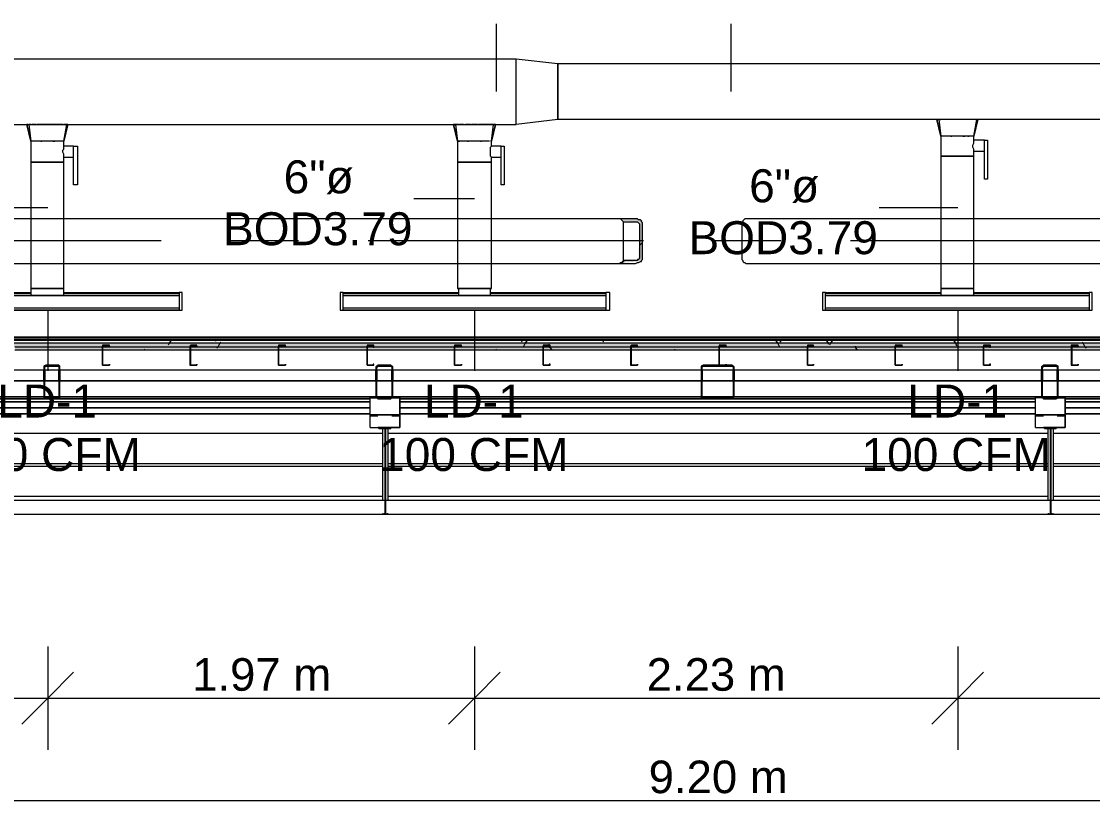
# Model space of a CAD drawing. Header units: metres. Extents: x -2 to 237, y -8 to 52.
# Drawn here: x 15.941 to 20.88, y 7.431 to 11.025 of the extents above; entities that cross this region are included whole.
import ezdxf

# ---------------------------------------------------------------- set-up
doc = ezdxf.new("R2010")
doc.units = ezdxf.units.M
doc.layers.add('HVAC - Ductos', color=5, linetype='Continuous', lineweight=0)
doc.layers.add('PDF2_Text', color=7, linetype='Continuous', lineweight=0)
doc.layers.add('PDF2_Geometry', color=7, linetype='Continuous', lineweight=0, true_color=0xaaaaaa)
doc.layers.add('PDF2_Solid Fills', color=7, linetype='Continuous', lineweight=0, true_color=0xffffff)
doc.styles.add('PDF Helvetica', font='')
doc.styles.get('PDF Helvetica').set_extended_font_data('Helvetica')

msp = doc.modelspace()

# ---------------------------------------------------------------- hatches: boundary and pattern name
at = {"layer": 'PDF2_Solid Fills', "lineweight": 0, "transparency": 33554559}
for points in [[(18.7089, 9.908), (18.718, 9.9126), (18.7822, 9.9172), (18.796, 9.9217), (18.8006, 9.9263), (18.8052, 10.1052), (18.8006, 10.1097), (18.7868, 10.1143), (18.7089, 10.1143), (18.7134, 10.1097), (18.718, 10.1052), (18.7868, 10.1006), (18.7914, 10.096), (18.7868, 9.9309), (18.7822, 9.9263), (18.7134, 9.9217), (18.7089, 9.9172)], [(4.4593, 9.5227), (56.4401, 9.5227), (56.4401, 9.541), (4.4593, 9.541)]]:
    msp.add_hatch(color=256, dxfattribs=at).paths.add_polyline_path(points)
h = msp.add_hatch(color=256, dxfattribs=at)
h.paths.add_polyline_path([(6.1562, 9.509), (6.1562, 9.5227), (4.4593, 9.5227), (4.4593, 9.509)])
h.paths.add_polyline_path([(55.7246, 9.5227), (55.7246, 9.509), (56.4538, 9.509), (56.4538, 9.5227)])
h.paths.add_polyline_path([(53.6929, 9.5227), (53.6929, 9.509), (55.72, 9.509), (55.72, 9.5227)])
h.paths.add_polyline_path([(50.8494, 9.5227), (50.8494, 9.509), (53.6883, 9.509), (53.6883, 9.5227)])
h.paths.add_polyline_path([(48.8177, 9.5227), (48.8177, 9.509), (50.8448, 9.509), (50.8448, 9.5227)])
h.paths.add_polyline_path([(45.9742, 9.5227), (45.9742, 9.509), (48.8131, 9.509), (48.8131, 9.5227)])
h.paths.add_polyline_path([(43.9425, 9.5227), (43.9425, 9.509), (45.9696, 9.509), (45.9696, 9.5227)])
h.paths.add_polyline_path([(43.1307, 9.5227), (43.1307, 9.509), (43.9379, 9.509), (43.9379, 9.5227)])
h.paths.add_polyline_path([(41.099, 9.5227), (41.099, 9.509), (43.1261, 9.509), (43.1261, 9.5227)])
h.paths.add_polyline_path([(39.0673, 9.5227), (39.0673, 9.509), (41.0944, 9.509), (41.0944, 9.5227)])
h.paths.add_polyline_path([(38.2555, 9.5227), (38.2555, 9.509), (39.0627, 9.509), (39.0627, 9.5227)])
h.paths.add_polyline_path([(36.2238, 9.5227), (36.2238, 9.509), (38.2509, 9.509), (38.2509, 9.5227)])
h.paths.add_polyline_path([(34.1921, 9.5227), (34.1921, 9.509), (36.2192, 9.509), (36.2192, 9.5227)])
h.paths.add_polyline_path([(33.3803, 9.5227), (33.3803, 9.509), (34.1875, 9.509), (34.1875, 9.5227)])
h.paths.add_polyline_path([(31.3486, 9.5227), (31.3486, 9.509), (33.3757, 9.509), (33.3757, 9.5227)])
h.paths.add_polyline_path([(28.5051, 9.5227), (28.5051, 9.509), (31.344, 9.509), (31.344, 9.5227)])
h.paths.add_polyline_path([(26.4734, 9.5227), (26.4734, 9.509), (28.5005, 9.509), (28.5005, 9.5227)])
h.paths.add_polyline_path([(23.6299, 9.5227), (23.6299, 9.509), (26.4688, 9.509), (26.4688, 9.5227)])
h.paths.add_polyline_path([(21.5982, 9.5227), (21.5982, 9.509), (23.6253, 9.509), (23.6253, 9.5227)])
h.paths.add_polyline_path([(20.7864, 9.5227), (20.7864, 9.509), (21.5936, 9.509), (21.5936, 9.5227)])
h.paths.add_polyline_path([(18.7547, 9.5227), (18.7547, 9.509), (20.7818, 9.509), (20.7818, 9.5227)])
h.paths.add_polyline_path([(16.7229, 9.5227), (16.7229, 9.509), (18.7501, 9.509), (18.7501, 9.5227)])
h.paths.add_polyline_path([(15.9112, 9.5227), (15.9112, 9.509), (16.7184, 9.509), (16.7184, 9.5227)])
h.paths.add_polyline_path([(13.8795, 9.5227), (13.8795, 9.509), (15.9066, 9.509), (15.9066, 9.5227)])
h.paths.add_polyline_path([(11.8478, 9.5227), (11.8478, 9.509), (13.8749, 9.509), (13.8749, 9.5227)])
h.paths.add_polyline_path([(11.036, 9.5227), (11.036, 9.509), (11.8432, 9.509), (11.8432, 9.5227)])
h.paths.add_polyline_path([(9.0043, 9.5227), (9.0043, 9.509), (11.0314, 9.509), (11.0314, 9.5227)])
h.paths.add_polyline_path([(6.1608, 9.5227), (6.1608, 9.509), (8.9997, 9.509), (8.9997, 9.5227)])
h = msp.add_hatch(color=256, dxfattribs=at)
h.paths.add_polyline_path([(16.0442, 9.2888), (16.0534, 9.2934), (16.0488, 9.2934), (16.0488, 9.4355), (16.113, 9.4355), (16.113, 9.2888), (16.1176, 9.4401), (16.0442, 9.4401)])
h.paths.add_polyline_path([(16.113, 9.2842), (16.113, 9.2888), (16.0534, 9.2888)])
h = msp.add_hatch(color=256, dxfattribs=at)
h.paths.add_polyline_path([(17.6494, 9.4355), (17.6494, 9.2934), (17.654, 9.4355)])
h.paths.add_polyline_path([(17.5852, 9.4355), (17.6448, 9.4401), (17.5806, 9.4401), (17.576, 9.4355), (17.576, 9.2934), (17.5806, 9.431)])
h.paths.add_polyline_path([(17.6448, 9.2842), (17.6448, 9.2888), (17.5852, 9.2888)])
h.paths.add_polyline_path([(17.5852, 9.2888), (17.5852, 9.2934), (17.5806, 9.2934)])
h = msp.add_hatch(color=256, dxfattribs=at)
h.paths.add_polyline_path([(19.0803, 9.4355), (19.2179, 9.4401), (19.0758, 9.4401), (19.0758, 9.2888), (19.0849, 9.2934), (19.0803, 9.2934)])
h.paths.add_polyline_path([(19.2179, 9.2842), (19.2179, 9.2888), (19.0849, 9.2888)])
h.paths.add_polyline_path([(19.2271, 9.4355), (19.2225, 9.4355), (19.2225, 9.2934)])
h = msp.add_hatch(color=256, dxfattribs=at)
h.paths.add_polyline_path([(20.6534, 9.4355), (20.713, 9.4401), (20.6488, 9.4401), (20.6442, 9.4355), (20.6442, 9.2934), (20.6488, 9.431)])
h.paths.add_polyline_path([(20.7176, 9.2888), (20.7222, 9.4394), (20.7222, 9.4401), (20.7176, 9.4401)])
h.paths.add_polyline_path([(20.713, 9.2842), (20.713, 9.2888), (20.6534, 9.2888)])
h.paths.add_polyline_path([(20.6534, 9.2888), (20.6534, 9.2934), (20.6488, 9.2934)])

# ---------------------------------------------------------------- linework, layer by layer
at = {"layer": 'HVAC - Ductos', "lineweight": 0}
for points in [[(18.131, 10.7014), (18.131, 11.0133)], [(19.2133, 10.7014), (19.2133, 11.0133)], [(15.5168, 10.55), (15.5168, 10.8528), (18.2227, 10.8528)], [(18.2227, 10.55), (18.2227, 10.8528)], [(20.1673, 10.573), (20.1627, 10.573)], [(20.1627, 10.573), (20.1811, 10.495), (20.1627, 10.573)], [(20.1765, 10.573), (20.1811, 10.573), (20.1719, 10.573), (20.1811, 10.495)], [(20.3507, 10.573), (20.3324, 10.495), (20.3278, 10.495), (20.3232, 10.495), (20.3094, 10.495), (20.2956, 10.495), (20.2773, 10.495), (20.259, 10.495), (20.2361, 10.495), (20.2177, 10.495), (20.2039, 10.495), (20.1902, 10.495), (20.1856, 10.495), (20.1811, 10.495), (20.1811, 10.4033), (20.1811, 9.7933), (20.1856, 9.7933), (20.1948, 9.7933), (20.2039, 9.7933), (20.2223, 9.7933), (20.2361, 9.7933), (20.259, 9.7933), (20.2773, 9.7933), (20.2956, 9.7933), (20.3094, 9.7933), (20.3232, 9.7933), (20.3278, 9.7933), (20.3324, 9.7933), (20.3324, 10.4033), (20.3232, 10.4033), (20.3094, 10.4033), (20.2956, 10.4033), (20.2773, 10.4033), (20.259, 10.4033), (20.2361, 10.4033), (20.2177, 10.4033), (20.2039, 10.4033), (20.1902, 10.4033), (20.1856, 10.4033), (20.1811, 10.4033), (20.1856, 10.4033), (20.1902, 10.4033), (20.2039, 10.4033), (20.2177, 10.4033), (20.2361, 10.4033), (20.259, 10.4033), (20.2773, 10.4033), (20.2956, 10.4033), (20.3094, 10.4033), (20.3232, 10.4033), (20.3324, 10.4033), (20.3324, 10.4262), (20.3828, 10.4262), (20.3828, 10.4308), (20.3828, 10.4354), (20.3828, 10.4445), (20.3828, 10.4491), (20.3828, 10.4583), (20.3828, 10.4629), (20.3828, 10.4675), (20.3828, 10.4721), (20.3828, 10.4767), (20.3324, 10.4767), (20.3324, 10.495), (20.3462, 10.573)], [(20.3186, 10.573), (20.3048, 10.573), (20.3002, 10.573), (20.2911, 10.573), (20.2773, 10.573), (20.2728, 10.573), (20.2682, 10.573), (20.2452, 10.573), (20.2407, 10.573), (20.2361, 10.573), (20.2223, 10.573), (20.2131, 10.573), (20.2085, 10.573), (20.2039, 10.573), (20.1856, 10.573)], [(20.3278, 10.573), (20.3094, 10.573), (20.3048, 10.573)], [(20.3324, 10.495), (20.3507, 10.573), (20.3462, 10.573), (20.3416, 10.573), (20.3324, 10.573)], [(15.5168, 10.55), (18.2227, 10.55)], [(15.9708, 10.55), (15.9662, 10.55)], [(15.9662, 10.55), (15.9846, 10.4721), (15.9662, 10.55)], [(15.9846, 10.55), (15.9754, 10.55), (15.9846, 10.4721)], [(16.1543, 10.55), (16.1359, 10.4721), (16.1313, 10.4721), (16.1267, 10.4721), (16.113, 10.4721), (16.0993, 10.4721), (16.0809, 10.4721), (16.0626, 10.4721), (16.0396, 10.4721), (16.0213, 10.4721), (16.0075, 10.4721), (15.9938, 10.4721), (15.9892, 10.4721), (15.9846, 10.4721), (15.9846, 10.3757), (15.9846, 9.7933), (15.9892, 9.7933), (15.9938, 9.7933), (16.0075, 9.7933), (16.0213, 9.7933), (16.0396, 9.7933), (16.0626, 9.7933), (16.0809, 9.7933), (16.0993, 9.7933), (16.113, 9.7933), (16.1267, 9.7933), (16.1313, 9.7933), (16.1359, 9.7933), (16.1359, 10.3757), (16.1267, 10.3757), (16.113, 10.3757), (16.0993, 10.3757), (16.0809, 10.3757), (16.0626, 10.3757), (16.0396, 10.3757), (16.0213, 10.3757), (16.0075, 10.3757), (15.9938, 10.3757), (15.9892, 10.3757), (15.9846, 10.3757), (15.9892, 10.3757), (15.9938, 10.3757), (16.0075, 10.3757), (16.0213, 10.3757), (16.0396, 10.3757), (16.0626, 10.3757), (16.0809, 10.3757), (16.0993, 10.3757), (16.113, 10.3757), (16.1267, 10.3757), (16.1359, 10.3757), (16.1359, 10.3987), (16.1818, 10.3987), (16.1818, 10.4033), (16.1818, 10.4079), (16.1818, 10.4125), (16.1818, 10.4171), (16.1818, 10.4262), (16.1818, 10.4308), (16.1818, 10.4354), (16.1818, 10.4445), (16.1818, 10.4491), (16.1359, 10.4491), (16.1359, 10.4721), (16.1497, 10.55)], [(16.0075, 10.55), (15.9892, 10.55)], [(16.1313, 10.55), (16.113, 10.55), (16.1084, 10.55), (16.1039, 10.55), (16.0947, 10.55), (16.0809, 10.55), (16.0763, 10.55), (16.0717, 10.55), (16.0488, 10.55), (16.0442, 10.55), (16.0396, 10.55), (16.0259, 10.55), (16.0167, 10.55), (16.0121, 10.55)], [(16.1359, 10.4721), (16.1543, 10.55), (16.1497, 10.55), (16.1451, 10.55), (16.1359, 10.55)], [(17.9567, 10.55), (17.9475, 10.55), (17.9429, 10.55), (17.9383, 10.55), (17.9337, 10.55), (17.9383, 10.55)], [(17.9337, 10.55), (17.9521, 10.4721), (17.9337, 10.55)], [(17.9429, 10.55), (17.9521, 10.4721)], [(17.9475, 10.55), (17.9521, 10.55)], [(17.9796, 10.55), (17.9751, 10.55), (17.9613, 10.55)], [(17.9842, 10.55), (17.9888, 10.55), (18.0117, 10.55), (17.9979, 10.55), (17.9888, 10.55)], [(18.0438, 10.55), (18.0209, 10.55), (18.0163, 10.55)], [(18.1218, 10.55), (18.1264, 10.55), (18.108, 10.4721), (18.1264, 10.55), (18.1218, 10.55), (18.1126, 10.55), (18.1034, 10.55), (18.0851, 10.55), (18.0759, 10.55), (18.0622, 10.55), (18.053, 10.55), (18.0484, 10.55)], [(18.108, 10.4721), (18.1172, 10.55)], [(18.0988, 10.4721), (18.0942, 10.4721), (18.0851, 10.4721), (18.0668, 10.4721), (18.0484, 10.4721), (18.0301, 10.4721), (18.0117, 10.4721), (17.9934, 10.4721), (17.9751, 10.4721), (17.9659, 10.4721), (17.9613, 10.4721), (17.9567, 10.4721), (17.9521, 10.4721), (17.9521, 10.3757), (17.9567, 10.3757), (17.9659, 10.3757), (17.9751, 10.3757), (17.9934, 10.3757), (18.0117, 10.3757), (18.0301, 10.3757), (18.0484, 10.3757), (18.0668, 10.3757), (18.0851, 10.3757), (18.0942, 10.3757), (18.1034, 10.3757), (18.108, 10.3757), (18.1034, 10.3757), (18.0942, 10.3757), (18.0851, 10.3757), (18.0668, 10.3757), (18.0484, 10.3757), (18.0301, 10.3757), (18.0117, 10.3757), (17.9934, 10.3757), (17.9751, 10.3757), (17.9659, 10.3757), (17.9567, 10.3757), (17.9521, 10.3757), (17.9521, 9.7933), (17.9567, 9.7933), (17.9659, 9.7933), (17.9751, 9.7933), (17.9934, 9.7933), (18.0117, 9.7933), (18.0301, 9.7933), (18.0484, 9.7933), (18.0668, 9.7933), (18.0851, 9.7933), (18.0942, 9.7933), (18.1034, 9.7933), (18.108, 9.7933), (18.108, 10.3757), (18.108, 10.3987), (18.1539, 10.3987), (18.1539, 10.4033), (18.1539, 10.4079), (18.1539, 10.4125), (18.1539, 10.4171), (18.1539, 10.4262), (18.1539, 10.4308), (18.1539, 10.4354), (18.1539, 10.4445), (18.1539, 10.4491), (18.108, 10.4491), (18.108, 10.4721), (18.1034, 10.4721)], [(20.3324, 10.4262), (20.3324, 10.4308), (20.3324, 10.4354), (20.3278, 10.4445), (20.3278, 10.4537), (20.3324, 10.4629), (20.3324, 10.4675), (20.3324, 10.4721), (20.3324, 10.4767)], [(16.1359, 10.3987), (16.1359, 10.4033), (16.1359, 10.4125), (16.1313, 10.4217), (16.1313, 10.4308), (16.1359, 10.4354), (16.1359, 10.4445), (16.1359, 10.4491)], [(18.108, 10.3987), (18.1034, 10.4033), (18.1034, 10.4125), (18.1034, 10.4217), (18.1034, 10.4308), (18.1034, 10.4354), (18.1034, 10.4445), (18.108, 10.4491)], [(18.0301, 10.2061), (17.7503, 10.2061)], [(16.0626, 10.1648), (15.8195, 10.1648)], [(20.259, 10.1648), (19.8967, 10.1648)], [(18.1034, 9.7933), (18.108, 9.7933)], [(15.4525, 9.7429), (15.4525, 9.752), (15.4525, 9.7704), (15.4525, 9.775), (15.9846, 9.775)], [(15.9846, 9.7704), (15.4525, 9.7704)], [(16.1359, 9.775), (16.6679, 9.775), (16.6679, 9.7704), (16.6679, 9.752), (16.6679, 9.7429)], [(16.6679, 9.7704), (16.1359, 9.7704)], [(16.6679, 9.7566), (16.6679, 9.752), (16.6679, 9.7475)], [(17.4247, 9.7429), (17.4247, 9.752), (17.4247, 9.7704), (17.4247, 9.775), (17.9567, 9.775)], [(17.9567, 9.7704), (17.4247, 9.7704)], [(17.4247, 9.7475), (17.4247, 9.752), (17.4247, 9.7566)], [(18.1034, 9.775), (18.6355, 9.775), (18.6355, 9.7704), (18.6355, 9.752), (18.6355, 9.7429)], [(18.6355, 9.7704), (18.1034, 9.7704)], [(18.6355, 9.7566), (18.6355, 9.752), (18.6355, 9.7475)], [(19.649, 9.7429), (19.649, 9.752), (19.649, 9.7704), (19.649, 9.775), (20.1811, 9.775)], [(20.1811, 9.7704), (19.649, 9.7704)], [(19.649, 9.7475), (19.649, 9.752), (19.649, 9.7566)], [(20.3324, 9.775), (20.8644, 9.775), (20.8644, 9.7704), (20.8644, 9.752), (20.8644, 9.7429)], [(20.8644, 9.7704), (20.3324, 9.7704)], [(20.8644, 9.7566), (20.8644, 9.752), (20.8644, 9.7475)], [(16.6679, 9.7199), (16.6679, 9.7107), (16.6679, 9.6924), (15.4525, 9.6924), (16.6679, 9.6924)], [(16.0626, 9.6924), (16.0626, 9.4127)], [(16.6679, 9.7153), (16.6679, 9.7107), (16.6679, 9.7062)], [(18.6355, 9.7199), (18.6355, 9.7107), (18.6355, 9.6924), (17.4247, 9.6924), (18.6355, 9.6924)], [(17.4247, 9.6924), (17.4247, 9.7107), (17.4247, 9.7199)], [(17.4247, 9.7062), (17.4247, 9.7107), (17.4247, 9.7153)], [(18.0301, 9.6924), (18.0301, 9.4127)], [(18.6355, 9.7153), (18.6355, 9.7107), (18.6355, 9.7062)], [(20.8644, 9.7199), (20.8644, 9.7107), (20.8644, 9.6924), (19.649, 9.6924), (20.8644, 9.6924)], [(19.649, 9.6924), (19.649, 9.7107), (19.649, 9.7199)], [(19.649, 9.7062), (19.649, 9.7107), (19.649, 9.7153)], [(20.259, 9.6924), (20.259, 9.4127)], [(20.8644, 9.7153), (20.8644, 9.7107), (20.8644, 9.7062)]]:
    msp.add_lwpolyline(points, dxfattribs=at)
for points in [[(18.2227, 10.55), (18.2227, 10.8528), (18.4153, 10.8298), (18.4153, 10.573)], [(18.4153, 10.8298), (21.4009, 10.8298), (21.4009, 10.573), (18.4153, 10.573)], [(16.0305, 10.4721), (16.035, 10.4721)], [(16.0855, 10.4721), (16.0901, 10.4721), (16.0947, 10.4721), (16.0901, 10.4721)], [(17.9567, 10.4721), (17.9613, 10.4721)], [(17.9979, 10.4721), (18.0025, 10.4721)], [(18.0576, 10.4721), (18.0622, 10.4721)], [(20.2269, 10.495), (20.2315, 10.495)], [(20.2819, 10.495), (20.2865, 10.495), (20.2911, 10.495), (20.2865, 10.495)], [(20.3048, 10.495), (20.3094, 10.495)], [(20.3966, 10.2978), (20.3828, 10.2978), (20.3828, 10.4767), (20.3966, 10.4767)], [(16.2001, 10.2703), (16.1818, 10.2703), (16.1818, 10.4491), (16.2001, 10.4491)], [(18.1676, 10.2703), (18.1539, 10.2703), (18.1539, 10.4491), (18.1676, 10.4491)], [(15.9846, 9.7612), (15.9892, 9.7612), (15.9938, 9.7612), (16.0075, 9.7612), (16.0213, 9.7612), (16.0396, 9.7612), (16.0626, 9.7612), (16.0809, 9.7612), (16.0993, 9.7612), (16.113, 9.7612), (16.1267, 9.7612), (16.1313, 9.7612), (16.1359, 9.7612), (16.1359, 9.7933), (16.1267, 9.7933), (16.113, 9.7933), (16.0993, 9.7933), (16.0809, 9.7933), (16.0626, 9.7933), (16.0396, 9.7933), (16.0213, 9.7933), (16.0075, 9.7933), (15.9938, 9.7933), (15.9892, 9.7933), (15.9846, 9.7933)], [(17.9567, 9.7612), (17.9659, 9.7612), (17.9796, 9.7612), (17.9934, 9.7612), (18.0117, 9.7612), (18.0301, 9.7612), (18.0484, 9.7612), (18.0668, 9.7612), (18.0851, 9.7612), (18.0942, 9.7612), (18.1034, 9.7612), (18.1034, 9.7933), (18.0942, 9.7933), (18.0851, 9.7933), (18.0668, 9.7933), (18.0484, 9.7933), (18.0301, 9.7933), (18.0117, 9.7933), (17.9934, 9.7933), (17.9796, 9.7933), (17.9659, 9.7933), (17.9567, 9.7933)], [(20.1811, 9.7612), (20.1856, 9.7612), (20.1948, 9.7612), (20.2039, 9.7612), (20.2223, 9.7612), (20.2361, 9.7612), (20.259, 9.7612), (20.2773, 9.7612), (20.2956, 9.7612), (20.3094, 9.7612), (20.3232, 9.7612), (20.3278, 9.7612), (20.3324, 9.7612), (20.3324, 9.7933), (20.3232, 9.7933), (20.3094, 9.7933), (20.2956, 9.7933), (20.2773, 9.7933), (20.259, 9.7933), (20.2361, 9.7933), (20.2177, 9.7933), (20.2039, 9.7933), (20.1902, 9.7933), (20.1856, 9.7933), (20.1811, 9.7933)], [(15.4525, 9.7612), (16.6679, 9.7612), (15.4525, 9.7612), (16.6679, 9.7612), (16.6679, 9.7016), (15.4525, 9.7016)], [(16.6817, 9.6924), (16.6817, 9.775), (16.6679, 9.775), (16.6679, 9.6924)], [(17.4109, 9.6924), (17.4247, 9.6924), (17.4247, 9.775), (17.4109, 9.775)], [(17.4247, 9.7612), (18.6355, 9.7612), (17.4247, 9.7612), (18.6355, 9.7612), (18.6355, 9.7016), (17.4247, 9.7016)], [(18.6538, 9.6924), (18.6538, 9.775), (18.6355, 9.775), (18.6355, 9.6924)], [(19.6353, 9.6924), (19.649, 9.6924), (19.649, 9.775), (19.6353, 9.775)], [(19.649, 9.7612), (20.8644, 9.7612), (19.649, 9.7612), (20.8644, 9.7612), (20.8644, 9.7016), (19.649, 9.7016)], [(20.8781, 9.6924), (20.8781, 9.775), (20.8644, 9.775), (20.8644, 9.6924)]]:
    msp.add_lwpolyline(points, close=True, dxfattribs=at)
at = {"layer": 'HVAC - Ductos', "color": 252, "lineweight": 0, "true_color": 0x939598}
for points in [[(16.0626, 8.1423), (16.0626, 7.9037), (16.0626, 7.6653)], [(18.0301, 8.1423), (18.0301, 7.9037), (18.0301, 7.6653)], [(20.259, 8.1423), (20.259, 7.9037), (20.259, 7.6653)], [(16.1818, 8.023), (16.0626, 7.9037), (15.9433, 7.7845)], [(18.1493, 8.023), (18.0301, 7.9037), (17.9108, 7.7845)], [(20.3782, 8.023), (20.259, 7.9037), (20.1397, 7.7845)], [(5.1014, 7.9037), (6.6928, 7.9037), (8.9309, 7.9037), (11.0635, 7.9037), (13.3337, 7.9037), (16.0626, 7.9037), (18.0301, 7.9037), (20.259, 7.9037), (22.4558, 7.9037), (23.7537, 7.9037), (24.8545, 7.9037), (27.1017, 7.9037), (29.4865, 7.9037), (31.665, 7.9037), (32.9583, 7.9037), (34.2701, 7.9037), (36.577, 7.9037)], [(5.1014, 7.4314), (14.5491, 7.4314), (23.7537, 7.4314), (32.9583, 7.4314), (42.163, 7.4314), (51.3722, 7.4314), (56.2108, 7.4314)]]:
    msp.add_lwpolyline(points, dxfattribs=at)
at = {"layer": 'PDF2_Geometry', "lineweight": 0}
for points in [[(56.408, 23.3686), (56.408, 21.8782), (55.3485, 21.8782), (55.3485, 21.8644), (56.408, 21.8644), (56.408, 9.5548), (4.4593, 9.5548)], [(56.408, 21.8644), (56.4538, 21.8644), (56.4401, 21.8644), (56.4217, 21.8644), (56.4217, 9.5548), (56.4217, 9.541), (4.4593, 9.541)], [(4.4593, 9.4172), (56.5456, 9.4172), (56.5456, 9.4401), (56.5456, 9.5089), (56.5456, 9.5548), (56.5456, 9.8483), (56.5456, 10.252), (56.5456, 10.6601), (56.5456, 11.0637)], [(23.4327, 10.4767), (23.4327, 10.4583), (24.0702, 10.4583), (24.0702, 10.4767), (23.4327, 10.4767), (23.4327, 10.1143), (23.4327, 10.4767), (23.4327, 10.1143), (19.7728, 10.1143)], [(14.6912, 9.908), (18.6997, 9.908), (18.7043, 9.9126), (18.7089, 9.9126), (18.7134, 9.9172), (18.718, 9.9217), (18.718, 9.9263), (18.718, 9.9355), (18.718, 10.0914), (18.718, 10.096), (18.718, 10.1006), (18.7134, 10.1052), (18.7089, 10.1097), (18.7043, 10.1143), (18.6997, 10.1143), (14.6912, 10.1143)], [(18.5621, 10.1143), (14.8747, 10.1143)], [(18.5621, 9.908), (18.773, 9.908), (18.7822, 9.9126), (18.7868, 9.9126), (18.796, 9.9172), (18.8006, 9.9172), (18.8006, 9.9217), (18.8052, 9.9263), (18.8052, 9.9355), (18.8052, 10.0914), (18.8052, 10.096), (18.8006, 10.1006), (18.8006, 10.1052), (18.796, 10.1097), (18.7868, 10.1097), (18.7822, 10.1143), (18.773, 10.1143), (18.5621, 10.1143)], [(18.718, 10.1006), (18.773, 10.1006), (18.7776, 10.1006), (18.7822, 10.1006), (18.7868, 10.096), (18.7914, 10.0914), (18.7914, 9.9355), (18.7914, 9.9309), (18.7868, 9.9263), (18.7822, 9.9263), (18.7822, 9.9217), (18.7776, 9.9217), (18.773, 9.9217), (18.718, 9.9217)], [(23.529, 10.1143), (19.2821, 10.1143), (19.2775, 10.1143), (19.2729, 10.1097), (19.2683, 10.1052), (19.2683, 10.1006), (19.2638, 10.096), (19.2638, 10.0914), (19.2638, 9.9355), (19.2638, 9.9263), (19.2683, 9.9217), (19.2683, 9.9172), (19.2729, 9.9126), (19.2775, 9.9126), (19.2821, 9.908), (23.529, 9.908)], [(19.7728, 10.1143), (19.5573, 10.1143)], [(16.5854, 10.0134), (15.315, 10.0134)], [(17.2183, 10.0134), (16.9018, 10.0134)], [(18.8098, 10.0134), (17.5394, 10.0134)], [(18.7914, 9.9905), (18.8052, 10.0043)], [(19.4426, 10.0134), (19.1262, 10.0134)], [(21.0341, 10.0134), (19.7637, 10.0134)], [(14.8747, 9.908), (18.5621, 9.908)], [(18.7089, 9.908), (18.7226, 9.9217)], [(19.5573, 9.908), (19.7728, 9.908)], [(19.7728, 9.908), (23.4327, 9.908)], [(14.65, 9.5548), (23.6529, 9.5548)], [(14.65, 9.5548), (23.6529, 9.5548)], [(14.65, 9.5548), (23.6529, 9.5548)], [(16.7184, 9.5227), (16.3148, 9.5227), (15.9112, 9.5227)], [(18.7501, 9.5089), (18.3465, 9.5089), (17.9383, 9.5089), (17.5348, 9.5089), (17.1266, 9.5089), (16.7229, 9.5089), (16.3148, 9.5089), (15.9112, 9.5089)], [(18.7501, 9.5227), (18.3465, 9.5227), (17.9383, 9.5227), (17.5348, 9.5227), (17.1266, 9.5227), (16.7229, 9.5227)], [(20.7818, 9.5227), (20.3782, 9.5227), (19.97, 9.5227), (19.5665, 9.5227), (19.1583, 9.5227), (18.7547, 9.5227)], [(20.7818, 9.5089), (20.3782, 9.5089), (19.97, 9.5089), (19.5665, 9.5089), (19.1583, 9.5089), (18.7547, 9.5089)], [(21.5936, 9.5227), (21.19, 9.5227), (20.7864, 9.5227)], [(23.6253, 9.5089), (23.2217, 9.5089), (22.8136, 9.5089), (22.4099, 9.5089), (22.0018, 9.5089), (21.5982, 9.5089), (21.19, 9.5089), (20.7864, 9.5089)], [(19.1583, 9.4401), (19.0849, 9.4401), (19.0758, 9.4355), (19.0758, 9.431), (19.0758, 9.2934), (19.0758, 9.2888), (19.0849, 9.2842), (19.2179, 9.2842), (19.2225, 9.2888), (19.2271, 9.2934), (19.2271, 9.431), (19.2225, 9.4355), (19.2179, 9.4401), (19.1904, 9.4401)], [(16.0442, 9.3668), (16.0442, 9.4172)], [(16.0488, 9.4172), (16.0488, 9.3668)], [(16.113, 9.3668), (16.113, 9.4172)], [(16.1176, 9.4172), (16.1176, 9.3668)], [(17.576, 9.3668), (17.576, 9.4172)], [(17.5806, 9.4172), (17.5806, 9.3668)], [(17.6494, 9.3668), (17.6494, 9.4172)], [(17.654, 9.4172), (17.654, 9.3668)], [(19.0758, 9.4172), (19.0758, 9.3668)], [(19.0803, 9.4172), (19.0803, 9.3668)], [(19.2225, 9.4127), (19.2271, 9.4172), (19.2271, 9.3668)], [(19.2225, 9.3668), (19.2225, 9.4172)], [(20.6442, 9.3668), (20.6442, 9.4172)], [(20.6488, 9.4172), (20.6488, 9.3668)], [(20.7176, 9.3668), (20.7176, 9.4172)], [(20.7176, 9.4035), (20.7222, 9.4035)], [(20.7222, 9.4172), (20.7222, 9.3668)], [(17.6494, 9.353), (17.654, 9.3576)], [(16.0763, 9.2842), (16.0763, 9.2888)], [(16.113, 9.3255), (16.1176, 9.3301)], [(17.5852, 9.2888), (17.5485, 9.2888), (17.5852, 9.2888), (17.5898, 9.2888)], [(17.5485, 9.1513), (17.5485, 9.1558), (17.5485, 9.2017), (17.5485, 9.2063), (17.5485, 9.2109), (17.5485, 9.2155), (17.5485, 9.2842), (17.5485, 9.2888)], [(17.5485, 9.1513), (17.5485, 9.1558), (17.5485, 9.2017), (17.5485, 9.2063), (17.5485, 9.2109), (17.5485, 9.2155), (17.5485, 9.2842), (17.5485, 9.2888)], [(19.0941, 9.2842), (19.0986, 9.2888)], [(19.2133, 9.2842), (19.2179, 9.2888)], [(19.2225, 9.2934), (19.2271, 9.298)], [(20.6534, 9.2888), (20.6167, 9.2888)], [(20.6167, 9.1513), (20.6167, 9.1558), (20.6167, 9.2017), (20.6167, 9.2063), (20.6167, 9.2109), (20.6167, 9.2155), (20.6167, 9.2842), (20.6167, 9.2888)], [(20.6534, 9.2888), (20.6167, 9.2888)], [(20.6167, 9.1513), (20.6167, 9.1558), (20.6167, 9.2017), (20.6167, 9.2063), (20.6167, 9.2109), (20.6167, 9.2155), (20.6167, 9.2842), (20.6167, 9.2888)], [(20.6442, 9.3301), (20.6488, 9.3347)], [(16.0442, 9.2155), (16.1176, 9.2155)], [(19.1124, 9.2155), (19.1858, 9.2155)], [(5.3444, 9.1467), (5.3582, 9.1467), (5.3444, 9.1467), (5.3444, 8.8165), (5.3398, 8.8165), (8.4126, 8.8165), (8.4081, 8.8165), (11.4855, 8.8165), (11.4763, 8.8165), (14.5537, 8.8165), (14.5491, 8.8165), (17.6219, 8.8165), (17.6173, 8.8165), (20.6901, 8.8165), (20.6855, 8.8165), (23.7583, 8.8165), (23.7537, 8.8165), (26.8265, 8.8165), (26.8219, 8.8165), (29.8947, 8.8165), (29.8901, 8.8165), (32.9629, 8.8165), (32.9583, 8.8165), (36.0312, 8.8165)], [(14.5491, 8.7522), (17.6219, 8.7522), (17.6219, 8.7568), (17.6219, 8.7614), (17.6219, 8.7706), (17.6219, 8.7843), (17.6219, 8.8027), (17.6219, 8.8165), (17.6219, 9.1467), (17.6173, 9.1467), (17.6036, 9.1467), (17.6173, 9.1467), (17.6219, 9.1467), (17.6311, 9.1467), (17.6448, 9.1467), (17.6357, 9.1467), (17.6448, 9.1467), (17.6311, 9.1467), (17.6311, 8.8165), (20.6763, 8.8165), (20.6763, 9.1467)], [(14.5629, 9.1467), (14.5629, 8.8165), (17.6082, 8.8165), (17.6082, 9.1467)], [(17.5485, 9.1513), (17.5898, 9.1513)], [(17.5485, 9.1513), (17.5898, 9.1513)], [(17.5898, 9.1513), (17.5852, 9.1513)], [(17.5898, 9.1513), (17.5852, 9.1513)], [(17.5898, 9.1513), (17.5898, 9.1467)], [(17.5898, 9.1513), (17.5898, 9.1467)], [(17.5898, 9.1467), (17.6082, 9.1467)], [(17.599, 9.1467), (17.5898, 9.1467), (17.599, 9.1467)], [(17.6357, 9.1467), (17.6448, 9.1467), (17.5898, 9.1467)], [(17.5898, 9.1467), (17.6082, 9.1467)], [(17.599, 9.1467), (17.5898, 9.1467), (17.599, 9.1467)], [(17.6357, 9.1467), (17.6448, 9.1467), (17.5898, 9.1467)], [(17.6082, 9.1467), (17.6036, 9.1467)], [(17.6082, 9.1467), (17.6036, 9.1467)], [(17.6173, 9.1467), (17.6173, 8.8165)], [(17.6219, 8.8165), (17.6173, 8.8165), (17.6173, 8.8027), (17.6173, 8.7843), (17.6173, 8.7706), (17.6173, 8.7614), (17.6173, 8.7568), (17.6173, 8.7522), (20.6901, 8.7522), (20.6901, 8.7568), (20.6901, 8.7614), (20.6901, 8.7706), (20.6901, 8.7843), (20.6901, 8.8027), (20.6901, 8.8165), (20.6901, 9.1467), (20.6855, 9.1467), (20.6718, 9.1467), (20.6855, 9.1467), (20.6901, 9.1467), (20.6993, 9.1467), (20.713, 9.1467), (20.7039, 9.1467), (20.713, 9.1467), (20.6993, 9.1467), (20.6901, 9.1467)], [(17.6219, 9.1467), (17.6311, 9.1467)], [(20.6167, 9.1513), (20.658, 9.1513)], [(20.6167, 9.1513), (20.658, 9.1513)], [(20.658, 9.1513), (20.6534, 9.1513)], [(20.658, 9.1513), (20.6534, 9.1513)], [(20.658, 9.1513), (20.658, 9.1467)], [(20.658, 9.1513), (20.658, 9.1467)], [(20.658, 9.1467), (20.6763, 9.1467)], [(20.6672, 9.1467), (20.658, 9.1467), (20.6672, 9.1467)], [(20.7039, 9.1467), (20.713, 9.1467), (20.658, 9.1467)], [(20.658, 9.1467), (20.6763, 9.1467)], [(20.6672, 9.1467), (20.658, 9.1467), (20.6672, 9.1467)], [(20.7039, 9.1467), (20.713, 9.1467), (20.658, 9.1467)], [(20.6763, 9.1467), (20.6718, 9.1467)], [(20.6763, 9.1467), (20.6718, 9.1467)], [(20.6901, 8.8165), (20.6855, 8.8165), (20.6855, 8.8027), (20.6855, 8.7843), (20.6855, 8.7706), (20.6855, 8.7614), (20.6855, 8.7568), (20.6855, 8.7522), (23.7583, 8.7522), (23.7583, 8.7568), (23.7583, 8.7614), (23.7583, 8.7706), (23.7583, 8.7843), (23.7583, 8.8027), (23.7583, 8.8165), (23.7583, 9.1467), (23.7537, 9.1467), (23.74, 9.1467), (23.7537, 9.1467), (23.7583, 9.1467), (23.7675, 9.1467)], [(20.6855, 9.1467), (20.6855, 8.8165)], [(20.6993, 9.1467), (20.6993, 8.8165), (23.7446, 8.8165), (23.7446, 9.1467), (23.74, 9.1467), (23.7446, 9.1467), (23.7308, 9.1467), (23.7812, 9.1467), (23.772, 9.1467), (23.7812, 9.1467), (23.7675, 9.1467), (23.7675, 8.8165), (26.8128, 8.8165), (26.8128, 9.1467)], [(17.6082, 9.1237), (14.5629, 9.1237)], [(20.6763, 9.1237), (17.6311, 9.1237)], [(23.7446, 9.1237), (20.6993, 9.1237)], [(14.5629, 8.9861), (17.6082, 8.9861)], [(17.6082, 8.9724), (14.5629, 8.9724)], [(17.6311, 8.9861), (20.6763, 8.9861)], [(20.6763, 8.9724), (17.6311, 8.9724)], [(20.6993, 8.9861), (23.7446, 8.9861)], [(23.7446, 8.9724), (20.6993, 8.9724)], [(14.5629, 8.8348), (17.6082, 8.8348)], [(17.6311, 8.8348), (20.6763, 8.8348)], [(20.6993, 8.8348), (23.7446, 8.8348)], [(17.6082, 8.7568), (17.6082, 8.7522), (17.6173, 8.7522), (17.6173, 8.7568)], [(17.6219, 8.7568), (17.6219, 8.7522), (17.6311, 8.7522), (17.6311, 8.7568)], [(20.6763, 8.7568), (20.6763, 8.7522), (20.6855, 8.7522), (20.6855, 8.7568)], [(20.6901, 8.7568), (20.6901, 8.7522), (20.6993, 8.7522), (20.6993, 8.7568)]]:
    msp.add_lwpolyline(points, dxfattribs=at)
for points in [[(14.65, 9.5686), (23.6529, 9.5686)], [(14.65, 9.5594), (23.6529, 9.5594)], [(16.3469, 9.5319), (16.3148, 9.5319), (16.3148, 9.5273), (16.3148, 9.4401), (16.3469, 9.4401), (16.3469, 9.4447), (16.3469, 9.4401), (16.3148, 9.4401), (16.3148, 9.5273), (16.3469, 9.5273), (16.3469, 9.5227)], [(16.7505, 9.5319), (16.7229, 9.5319), (16.7184, 9.5273), (16.7184, 9.4401), (16.7229, 9.4401), (16.7505, 9.4401), (16.7505, 9.4447), (16.7505, 9.4401), (16.7229, 9.4401), (16.7229, 9.5273), (16.7505, 9.5273), (16.7505, 9.5227)], [(17.1587, 9.5319), (17.1266, 9.5319), (17.1266, 9.5273), (17.1266, 9.4401), (17.1587, 9.4401), (17.1587, 9.4447), (17.1587, 9.4401), (17.1266, 9.4401), (17.1266, 9.5273), (17.1587, 9.5273), (17.1587, 9.5227)], [(17.5668, 9.5319), (17.5348, 9.5319), (17.5348, 9.5273), (17.5348, 9.4401), (17.5668, 9.4401), (17.5668, 9.4447), (17.5623, 9.4447), (17.5623, 9.4401), (17.5348, 9.4401), (17.5348, 9.5273), (17.5623, 9.5273), (17.5623, 9.5227), (17.5668, 9.5227)], [(17.9705, 9.5319), (17.9429, 9.5319), (17.9383, 9.5319), (17.9383, 9.5273), (17.9383, 9.4401), (17.9429, 9.4401), (17.9705, 9.4401), (17.9705, 9.4447), (17.9705, 9.4401), (17.9429, 9.4401), (17.9383, 9.4401), (17.9383, 9.5273), (17.9429, 9.5273), (17.9705, 9.5273), (17.9705, 9.5227)], [(18.3786, 9.5319), (18.3465, 9.5319), (18.3465, 9.5273), (18.3465, 9.4401), (18.3786, 9.4401), (18.3786, 9.4447), (18.374, 9.4447), (18.374, 9.4401), (18.3465, 9.4401), (18.3465, 9.5273), (18.374, 9.5273), (18.374, 9.5227), (18.3786, 9.5227)], [(18.7822, 9.5319), (18.7547, 9.5319), (18.7501, 9.5273), (18.7501, 9.4401), (18.7547, 9.4401), (18.7822, 9.4401), (18.7822, 9.4447), (18.7822, 9.4401), (18.7547, 9.4401), (18.7547, 9.5273), (18.7822, 9.5273), (18.7822, 9.5227)], [(19.1904, 9.5319), (19.1583, 9.5319), (19.1583, 9.5273), (19.1583, 9.4401), (19.1904, 9.4401), (19.1904, 9.4447), (19.1904, 9.4401), (19.1583, 9.4401), (19.1583, 9.5273), (19.1904, 9.5273), (19.1904, 9.5227)], [(19.594, 9.5319), (19.5665, 9.5319), (19.5665, 9.5273), (19.5665, 9.4401), (19.594, 9.4401), (19.594, 9.4447), (19.594, 9.4401), (19.5665, 9.4401), (19.5665, 9.5273), (19.594, 9.5273), (19.594, 9.5227)], [(20.0022, 9.5319), (19.9746, 9.5319), (19.97, 9.5319), (19.97, 9.5273), (19.97, 9.4401), (19.9746, 9.4401), (20.0022, 9.4401), (20.0022, 9.4447), (20.0022, 9.4401), (19.9746, 9.4401), (19.97, 9.4401), (19.97, 9.5273), (19.9746, 9.5273), (20.0022, 9.5273), (20.0022, 9.5227)], [(20.4103, 9.5319), (20.3782, 9.5319), (20.3782, 9.5273), (20.3782, 9.4401), (20.4103, 9.4401), (20.4103, 9.4447), (20.4057, 9.4447), (20.4057, 9.4401), (20.3782, 9.4401), (20.3782, 9.5273), (20.4057, 9.5273), (20.4057, 9.5227), (20.4103, 9.5227)], [(20.8139, 9.5319), (20.7864, 9.5319), (20.7818, 9.5319), (20.7818, 9.5273), (20.7818, 9.4401), (20.7864, 9.4401), (20.8139, 9.4401), (20.8139, 9.4447), (20.8139, 9.4401), (20.7864, 9.4401), (20.7864, 9.5273), (20.8139, 9.5273), (20.8139, 9.5227)], [(16.1176, 9.431), (16.1176, 9.4355), (16.113, 9.4401), (16.0534, 9.4401), (16.0442, 9.4355), (16.0442, 9.431), (16.0442, 9.2934), (16.0442, 9.2888), (16.0534, 9.2842), (16.113, 9.2842), (16.1176, 9.2888), (16.1176, 9.2934)], [(16.0534, 9.4355), (16.113, 9.4355), (16.113, 9.431), (16.113, 9.2934), (16.113, 9.2888), (16.0534, 9.2888), (16.0488, 9.2934), (16.0488, 9.431)], [(17.654, 9.431), (17.6494, 9.4355), (17.6448, 9.4401), (17.5852, 9.4401), (17.5806, 9.4355), (17.576, 9.431), (17.576, 9.2934), (17.5806, 9.2888), (17.5852, 9.2842), (17.6448, 9.2842), (17.6494, 9.2888), (17.654, 9.2934)], [(17.5852, 9.4355), (17.6448, 9.4355), (17.6494, 9.431), (17.6494, 9.2934), (17.6448, 9.2888), (17.5852, 9.2888), (17.5852, 9.2934), (17.5806, 9.2934), (17.5806, 9.431), (17.5852, 9.431)], [(19.0803, 9.431), (19.0849, 9.4355), (19.2179, 9.4355), (19.2225, 9.431), (19.2225, 9.2934), (19.2179, 9.2888), (19.0849, 9.2888), (19.0803, 9.2934)], [(20.6442, 9.2934), (20.6488, 9.2888), (20.6534, 9.2842), (20.713, 9.2842), (20.7222, 9.2888), (20.7222, 9.2934), (20.7222, 9.431), (20.7222, 9.4355), (20.713, 9.4401), (20.6534, 9.4401), (20.6488, 9.4355), (20.6442, 9.431)], [(20.713, 9.2888), (20.6534, 9.2888), (20.6534, 9.2934), (20.6488, 9.2934), (20.6488, 9.431), (20.6534, 9.431), (20.6534, 9.4355), (20.713, 9.4355), (20.7176, 9.431), (20.7176, 9.2934)], [(16.0442, 9.3668), (14.6316, 9.3668)], [(16.0809, 9.3668), (16.113, 9.3668), (16.0809, 9.3668), (16.0488, 9.3668)], [(16.1176, 9.3668), (17.576, 9.3668)], [(17.5806, 9.3668), (17.6127, 9.3668)], [(17.6127, 9.3668), (17.6494, 9.3668)], [(17.654, 9.3668), (19.0758, 9.3668)], [(19.2225, 9.3668), (19.1491, 9.3668), (19.0803, 9.3668), (19.1491, 9.3668)], [(20.6442, 9.3668), (19.2271, 9.3668)], [(20.7176, 9.3668), (20.6855, 9.3668), (20.6488, 9.3668), (20.6855, 9.3668)], [(22.1806, 9.3668), (20.7222, 9.3668)], [(16.0442, 9.2934), (14.627, 9.2934)], [(16.0809, 9.2934), (16.0488, 9.2934)], [(16.113, 9.2934), (16.0809, 9.2934)], [(17.6127, 9.2934), (17.5806, 9.2934), (16.1176, 9.2934), (17.5806, 9.2934)], [(17.6861, 9.1513), (17.6448, 9.1513), (17.6494, 9.1513), (17.6448, 9.1513), (17.5898, 9.1513), (17.5852, 9.1513), (17.5898, 9.1513), (17.6448, 9.1513), (17.6494, 9.1513), (17.6448, 9.1513), (17.6861, 9.1513), (17.6861, 9.1558), (17.6861, 9.2017), (17.6861, 9.2063), (17.6861, 9.2109), (17.6861, 9.2155), (17.6861, 9.2842), (17.6861, 9.2888), (17.6494, 9.2888), (17.6861, 9.2888), (17.6861, 9.2842), (17.6861, 9.2155), (17.6861, 9.2109), (17.6861, 9.2063), (17.6861, 9.2017), (17.6861, 9.1558)], [(17.6494, 9.2934), (17.6127, 9.2934)], [(19.1491, 9.2934), (19.0758, 9.2934), (17.654, 9.2934), (19.0758, 9.2934)], [(19.2225, 9.2934), (19.1491, 9.2934)], [(20.6855, 9.2934), (20.6488, 9.2934), (19.2271, 9.2934), (20.6488, 9.2934)], [(20.7543, 9.1513), (20.713, 9.1513), (20.7176, 9.1513), (20.713, 9.1513), (20.658, 9.1513), (20.6534, 9.1513), (20.658, 9.1513), (20.713, 9.1513), (20.7176, 9.1513), (20.713, 9.1513), (20.7543, 9.1513), (20.7543, 9.1558), (20.7543, 9.2017), (20.7543, 9.2063), (20.7543, 9.2109), (20.7543, 9.2155), (20.7543, 9.2842), (20.7543, 9.2888), (20.7176, 9.2888), (20.7543, 9.2888), (20.7543, 9.2842), (20.7543, 9.2155), (20.7543, 9.2109), (20.7543, 9.2063), (20.7543, 9.2017), (20.7543, 9.1558)], [(20.7176, 9.2934), (20.6855, 9.2934)], [(22.1806, 9.2934), (20.7222, 9.2934)], [(16.0809, 9.2842), (14.6179, 9.2842)], [(16.0809, 9.2704), (14.6179, 9.2704)], [(16.0809, 9.243), (14.6179, 9.243)], [(17.5485, 9.2842), (16.0809, 9.2842)], [(17.5485, 9.2704), (16.0809, 9.2704)], [(17.5485, 9.243), (16.0809, 9.243)], [(19.1491, 9.2842), (17.6861, 9.2842)], [(19.1491, 9.2704), (17.6861, 9.2704)], [(19.1491, 9.243), (17.6861, 9.243)], [(20.6167, 9.2842), (19.1491, 9.2842)], [(20.6167, 9.2704), (19.1491, 9.2704)], [(20.6167, 9.243), (19.1491, 9.243)], [(22.2174, 9.2842), (20.7543, 9.2842)], [(22.2174, 9.2704), (20.7543, 9.2704)], [(22.2174, 9.243), (20.7543, 9.243)], [(14.6179, 9.2155), (16.0809, 9.2155), (17.5485, 9.2155), (16.0809, 9.2155)], [(17.5485, 9.2109), (17.6861, 9.2109)], [(17.5852, 9.2063), (17.5485, 9.2063)], [(17.6861, 9.2063), (17.6494, 9.2063)], [(19.1491, 9.2155), (20.6167, 9.2155), (19.1491, 9.2155), (17.6861, 9.2155)], [(20.6167, 9.2109), (20.7543, 9.2109)], [(20.6534, 9.2063), (20.6167, 9.2063)], [(20.7543, 9.2063), (20.7176, 9.2063)], [(23.6849, 9.2155), (22.2174, 9.2155), (20.7543, 9.2155), (22.2174, 9.2155)], [(17.5898, 9.1467), (17.5898, 9.1513)], [(17.6448, 9.1513), (17.6448, 9.1467)], [(17.6448, 9.1513), (17.6448, 9.1467)], [(20.658, 9.1467), (20.658, 9.1513)], [(20.713, 9.1513), (20.713, 9.1467)], [(20.713, 9.1513), (20.713, 9.1467)], [(17.6173, 9.1237), (17.6219, 9.1237)], [(20.6855, 9.1237), (20.6901, 9.1237)], [(17.6219, 8.9861), (17.6173, 8.9861)], [(17.6173, 8.9724), (17.6219, 8.9724)], [(20.6901, 8.9861), (20.6855, 8.9861)], [(20.6855, 8.9724), (20.6901, 8.9724)], [(17.6219, 8.8348), (17.6173, 8.8348)], [(20.6901, 8.8348), (20.6855, 8.8348)]]:
    msp.add_lwpolyline(points, close=True, dxfattribs=at)
at = {"layer": 'PDF2_Geometry', "color": 254, "lineweight": 0, "true_color": 0xeaeaea}
for points in [[(16.6312, 9.5548), (16.6221, 9.541), (16.6175, 9.5319)], [(16.8376, 9.5502), (16.8376, 9.5548)], [(16.8606, 9.5456), (16.856, 9.541), (16.8468, 9.5227), (16.8422, 9.5181)], [(18.2502, 9.5456), (18.2456, 9.5548)], [(18.2731, 9.5548), (18.264, 9.541), (18.2548, 9.5227)], [(18.3878, 9.5089), (18.3786, 9.5227), (18.374, 9.5365)], [(18.6263, 9.5548), (18.6217, 9.5456)], [(19.438, 9.5227), (19.4289, 9.541), (19.4197, 9.5548)], [(19.4472, 9.5548), (19.438, 9.5456)], [(19.6628, 9.5365), (19.6628, 9.541), (19.6536, 9.5548)], [(19.6811, 9.5548), (19.672, 9.541), (19.6674, 9.5319)], [(20.2544, 9.5273), (20.2498, 9.541), (20.2407, 9.5548)], [(20.8506, 9.5181), (20.846, 9.5227), (20.8369, 9.541), (20.8323, 9.5456)], [(16.512, 9.5089), (16.5075, 9.5135)], [(18.131, 9.5135), (18.1264, 9.5089)], [(18.9519, 9.5135), (18.9519, 9.5089)], [(19.7958, 9.5089), (19.7866, 9.5227), (19.7866, 9.5273)]]:
    msp.add_lwpolyline(points, dxfattribs=at)
at = {"layer": 'PDF2_Geometry', "color": 254, "lineweight": 0, "true_color": 0xd2d2d2}
for points in [[(16.3194, 9.5273), (16.3194, 9.5319)], [(17.9383, 9.5181), (17.9383, 9.5227)], [(17.9475, 9.5273), (17.9521, 9.5319)], [(16.7275, 9.4401), (16.7321, 9.4401)], [(18.7501, 9.4493), (18.7547, 9.4493)], [(20.7818, 9.4677), (20.7864, 9.4677)]]:
    msp.add_lwpolyline(points, dxfattribs=at)

# ---------------------------------------------------------------- texts
at = {"layer": 'PDF2_Text', "lineweight": 0, "char_height": 0.15205, "attachment_point": 4, "style": 'PDF Helvetica'}
for s, insert in [('6"ø', (17.1502, 10.3058)), ('6"ø', (19.2967, 10.2646)), ('BOD3.79', (16.8705, 10.0674)), ('BOD3.79', (19.0169, 10.0261)), ('LD-1', (15.8293, 9.2739)), ('LD-1', (17.7969, 9.2739)), ('LD-1', (20.0259, 9.2739)), ('100 CFM', (15.6184, 9.0262)), ('100 CFM', (17.5905, 9.0262)), ('100 CFM', (19.8149, 9.0262))]:
    msp.add_mtext(s, dxfattribs=dict(at, insert=insert))
at = {"layer": 'PDF2_Text', "color": 252, "lineweight": 0, "true_color": 0x939598, "char_height": 0.15017, "attachment_point": 4, "style": 'PDF Helvetica'}
for s, insert in [('1.97 m', (16.7283, 8.012)), ('2.23 m', (18.8242, 8.012)), ('9.20 m', (18.8334, 7.5396))]:
    msp.add_mtext(s, dxfattribs=dict(at, insert=insert))

doc.saveas('drawing.dxf')
